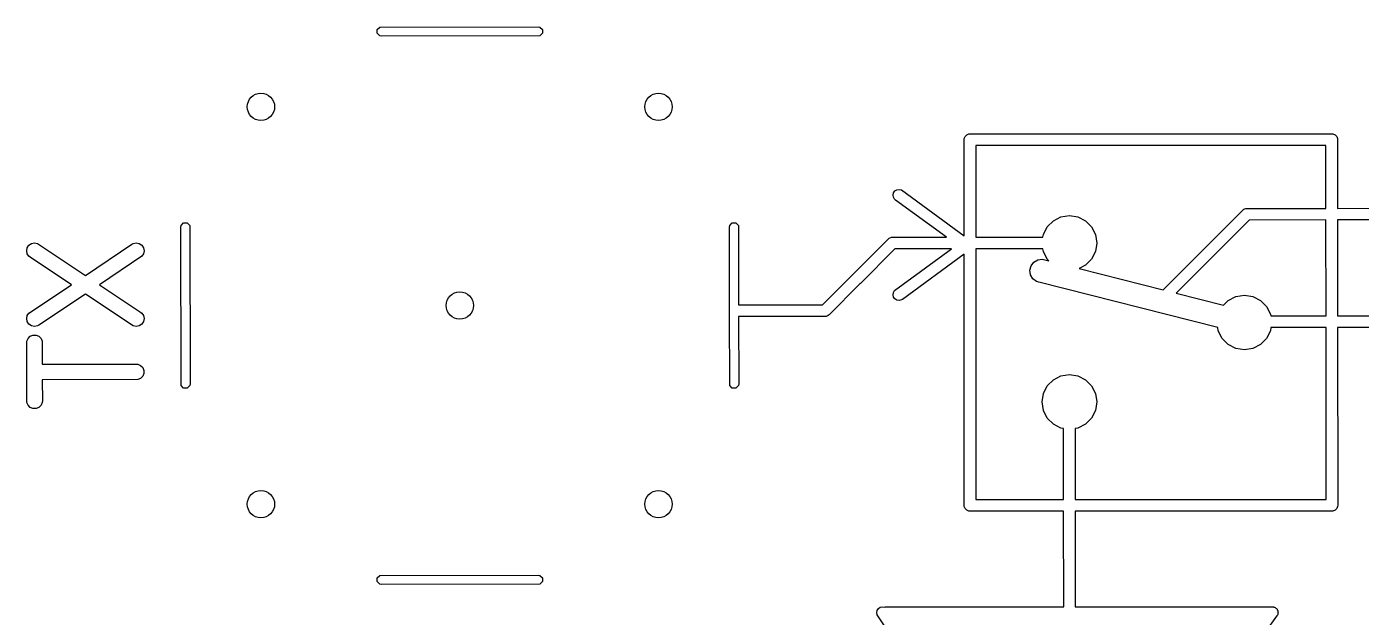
# Model space of a CAD drawing. Extents: x 5.31 to 6.87, y -4.41 to -2.86.
# Drawn here: x 5.313 to 5.984, y -3.575 to -3.278 of the extents above; entities that cross this region are included whole.
import ezdxf

# ---------------------------------------------------------------- set-up
doc = ezdxf.new("R2010")
doc.units = 0
doc.header["$MEASUREMENT"] = 0
doc.layers.add('BLACK', color=7, linetype='CONTINUOUS')

msp = doc.modelspace()

# ---------------------------------------------------------------- linework, layer by layer
at = {"layer": 'BLACK', "linetype": 'CONTINUOUS'}
for p, q in [((5.48896, -3.2796), (5.49024, -3.27832)), ((5.48896, -3.28141), (5.48896, -3.2796)), ((5.49024, -3.28269), (5.48896, -3.28141)), ((5.49024, -3.27832), (5.56988, -3.27814)), ((5.49114, -3.28287), (5.49024, -3.28269)), ((5.57079, -3.28269), (5.49114, -3.28287)), ((5.56988, -3.27814), (5.57079, -3.27832)), ((5.57079, -3.27832), (5.57206, -3.2796)), ((5.57206, -3.28141), (5.57079, -3.28269)), ((5.57206, -3.2796), (5.57206, -3.28141)), ((5.78425, -3.33503), (5.78431, -3.33446)), ((5.78427, -3.38337), (5.78425, -3.33503)), ((5.78431, -3.33446), (5.78475, -3.33339)), ((5.78475, -3.33339), (5.78556, -3.33258)), ((5.78556, -3.33258), (5.78663, -3.33214)), ((5.78663, -3.33214), (5.9692, -3.33208)), ((5.9692, -3.33208), (5.96978, -3.33214)), ((5.96978, -3.33214), (5.97085, -3.33258)), ((5.97085, -3.33258), (5.97166, -3.33339)), ((5.97166, -3.33339), (5.9721, -3.33446)), ((5.9721, -3.33446), (5.97211, -3.36958)), ((5.96625, -3.33793), (5.7901, -3.33798)), ((5.7901, -3.33798), (5.79012, -3.38411)), ((5.96626, -3.36959), (5.96625, -3.33793)), ((5.74847, -3.36288), (5.74874, -3.36176)), ((5.74864, -3.36402), (5.74847, -3.36288)), ((5.74874, -3.36176), (5.74942, -3.36083)), ((5.74942, -3.36083), (5.7504, -3.36023)), ((5.7504, -3.36023), (5.75154, -3.36005)), ((5.75154, -3.36005), (5.75266, -3.36033)), ((5.75266, -3.36033), (5.78427, -3.38337)), ((5.74924, -3.365), (5.74864, -3.36402)), ((5.74967, -3.36539), (5.74924, -3.365)), ((5.77536, -3.38412), (5.74967, -3.36539)), ((5.92442, -3.37042), (5.92487, -3.37005)), ((5.92487, -3.37005), (5.92594, -3.36961)), ((5.92594, -3.36961), (5.96626, -3.36959)), ((5.97211, -3.36958), (6.03737, -3.36955)), ((5.39033, -3.37823), (5.39161, -3.37695)), ((5.39161, -3.37695), (5.39342, -3.37695)), ((5.39342, -3.37695), (5.39469, -3.37823)), ((5.66633, -3.37823), (5.66761, -3.37695)), ((5.66761, -3.37695), (5.66942, -3.37695)), ((5.66942, -3.37695), (5.67069, -3.37823)), ((5.82606, -3.37893), (5.82911, -3.37588)), ((5.82911, -3.37588), (5.83295, -3.37393)), ((5.83295, -3.37393), (5.8372, -3.37325)), ((5.8372, -3.37325), (5.84146, -3.37393)), ((5.84146, -3.37393), (5.8453, -3.37588)), ((5.8453, -3.37588), (5.84835, -3.37893)), ((5.88435, -3.41057), (5.92442, -3.37042)), ((5.92766, -3.37546), (5.89094, -3.41224)), ((5.96626, -3.37544), (5.92766, -3.37546)), ((5.96628, -3.42366), (5.96626, -3.37544)), ((6.03909, -3.3754), (5.97211, -3.37543)), ((5.97211, -3.37543), (5.97213, -3.42365)), ((5.39015, -3.37913), (5.39033, -3.37823)), ((5.39033, -3.45878), (5.39015, -3.37913)), ((5.39469, -3.37823), (5.39487, -3.45787)), ((5.66615, -3.37913), (5.66633, -3.37823)), ((5.66624, -3.42038), (5.66615, -3.37913)), ((5.67069, -3.37823), (5.67078, -3.41816)), ((5.82389, -3.38408), (5.8241, -3.38277)), ((5.8241, -3.38277), (5.82606, -3.37893)), ((5.84835, -3.37893), (5.85031, -3.38277)), ((5.85031, -3.38277), (5.85098, -3.38703)), ((5.31266, -3.39095), (5.31296, -3.38944)), ((5.31296, -3.38944), (5.31381, -3.38816)), ((5.31381, -3.38816), (5.31509, -3.38731)), ((5.31509, -3.38731), (5.31659, -3.38701)), ((5.31659, -3.38701), (5.3181, -3.38731)), ((5.3181, -3.38731), (5.34218, -3.40332)), ((5.34218, -3.40332), (5.3656, -3.38767)), ((5.3656, -3.38767), (5.36628, -3.38731)), ((5.36628, -3.38731), (5.36778, -3.38701)), ((5.36778, -3.38701), (5.36929, -3.38731)), ((5.36929, -3.38731), (5.37057, -3.38816)), ((5.37057, -3.38816), (5.37142, -3.38944)), ((5.37142, -3.38944), (5.37172, -3.39095)), ((5.72829, -3.40288), (5.74614, -3.38494)), ((5.74938, -3.38998), (5.73203, -3.4074)), ((5.74614, -3.38494), (5.74659, -3.38458)), ((5.74659, -3.38458), (5.74734, -3.38426)), ((5.74734, -3.38426), (5.74765, -3.38414)), ((5.74765, -3.38414), (5.77536, -3.38412)), ((5.74924, -3.41101), (5.77794, -3.38996)), ((5.77794, -3.38996), (5.74938, -3.38998)), ((5.79012, -3.38411), (5.82389, -3.38408)), ((5.82388, -3.38993), (5.79012, -3.38996)), ((5.79012, -3.38996), (5.79016, -3.51613)), ((5.8241, -3.39129), (5.82388, -3.38993)), ((5.85098, -3.38703), (5.85031, -3.39129)), ((5.31296, -3.39246), (5.31266, -3.39095)), ((5.31382, -3.39373), (5.31296, -3.39246)), ((5.31441, -3.39422), (5.31382, -3.39373)), ((5.33516, -3.40801), (5.31441, -3.39422)), ((5.37056, -3.39373), (5.34922, -3.408)), ((5.37142, -3.39246), (5.37056, -3.39373)), ((5.37172, -3.39095), (5.37142, -3.39246)), ((5.78427, -3.39258), (5.75316, -3.41539)), ((5.78431, -3.51961), (5.78427, -3.39258)), ((5.81788, -3.39848), (5.81926, -3.39664)), ((5.81926, -3.39664), (5.82124, -3.39546)), ((5.82124, -3.39546), (5.82352, -3.39513)), ((5.82352, -3.39513), (5.82692, -3.396)), ((5.82606, -3.39513), (5.8241, -3.39129)), ((5.82692, -3.396), (5.82606, -3.39513)), ((5.84835, -3.39513), (5.8453, -3.39818)), ((5.85031, -3.39129), (5.84835, -3.39513)), ((5.71305, -3.41811), (5.72786, -3.40323)), ((5.72786, -3.40323), (5.72829, -3.40288)), ((5.81731, -3.40072), (5.81788, -3.39848)), ((5.81764, -3.403), (5.81731, -3.40072)), ((5.81881, -3.40498), (5.81764, -3.403)), ((5.8453, -3.39818), (5.84205, -3.39984)), ((5.84205, -3.39984), (5.88435, -3.41057)), ((5.31382, -3.42228), (5.33516, -3.40801)), ((5.34922, -3.408), (5.36996, -3.42179)), ((5.73161, -3.40775), (5.71628, -3.42315)), ((5.73203, -3.4074), (5.73161, -3.40775)), ((5.82066, -3.40636), (5.81881, -3.40498)), ((5.82175, -3.40675), (5.82066, -3.40636)), ((5.91183, -3.42962), (5.82175, -3.40675)), ((5.34219, -3.41269), (5.31878, -3.42834)), ((5.36628, -3.42871), (5.34219, -3.41269)), ((5.74847, -3.41313), (5.74864, -3.41199)), ((5.74874, -3.41425), (5.74847, -3.41313)), ((5.74864, -3.41199), (5.74924, -3.41101)), ((5.74942, -3.41518), (5.74874, -3.41425)), ((5.7504, -3.41578), (5.74942, -3.41518)), ((5.75154, -3.41595), (5.7504, -3.41578)), ((5.75266, -3.41568), (5.75154, -3.41595)), ((5.75316, -3.41539), (5.75266, -3.41568)), ((5.89094, -3.41224), (5.91471, -3.41828)), ((5.91471, -3.41828), (5.91711, -3.41588)), ((5.91711, -3.41588), (5.92095, -3.41393)), ((5.92095, -3.41393), (5.9252, -3.41325)), ((5.9252, -3.41325), (5.92946, -3.41393)), ((5.92946, -3.41393), (5.9333, -3.41588)), ((5.9333, -3.41588), (5.93635, -3.41893)), ((5.31266, -3.42506), (5.31296, -3.42356)), ((5.31296, -3.42356), (5.31382, -3.42228)), ((5.36996, -3.42179), (5.37056, -3.42228)), ((5.37056, -3.42228), (5.37142, -3.42356)), ((5.37142, -3.42356), (5.37172, -3.42506)), ((5.6662, -3.42049), (5.66624, -3.42038)), ((5.6662, -3.42164), (5.6662, -3.42049)), ((5.66625, -3.42175), (5.6662, -3.42164)), ((5.66633, -3.45878), (5.66625, -3.42175)), ((5.67078, -3.41816), (5.71305, -3.41811)), ((5.71477, -3.42396), (5.6708, -3.42401)), ((5.71584, -3.42352), (5.71477, -3.42396)), ((5.71628, -3.42315), (5.71584, -3.42352)), ((5.93635, -3.41893), (5.93831, -3.42277)), ((5.93831, -3.42277), (5.93845, -3.42367)), ((5.93845, -3.42367), (5.96628, -3.42366)), ((5.97213, -3.42365), (6.02776, -3.42362)), ((5.31296, -3.42657), (5.31266, -3.42506)), ((5.31381, -3.42785), (5.31296, -3.42657)), ((5.31509, -3.4287), (5.31381, -3.42785)), ((5.31659, -3.429), (5.31509, -3.4287)), ((5.3181, -3.42871), (5.31659, -3.429)), ((5.31878, -3.42834), (5.3181, -3.42871)), ((5.36778, -3.429), (5.36628, -3.42871)), ((5.36929, -3.4287), (5.36778, -3.429)), ((5.37057, -3.42785), (5.36929, -3.4287)), ((5.37142, -3.42657), (5.37057, -3.42785)), ((5.37172, -3.42506), (5.37142, -3.42657)), ((5.6708, -3.42401), (5.67087, -3.45787)), ((5.9121, -3.43129), (5.91183, -3.42962)), ((5.93859, -3.42952), (5.93831, -3.43129)), ((5.96628, -3.4295), (5.93859, -3.42952)), ((5.96631, -3.51608), (5.96628, -3.4295)), ((6.02648, -3.42947), (5.97213, -3.4295)), ((5.97213, -3.4295), (5.97216, -3.51903)), ((5.31266, -3.43725), (5.31274, -3.43648)), ((5.31274, -3.46727), (5.31266, -3.43725)), ((5.31274, -3.43648), (5.31333, -3.43507)), ((5.31333, -3.43507), (5.31441, -3.43398)), ((5.31441, -3.43398), (5.31583, -3.43339)), ((5.31583, -3.43339), (5.31737, -3.43339)), ((5.31737, -3.43339), (5.31879, -3.43398)), ((5.31879, -3.43398), (5.31987, -3.43507)), ((5.31987, -3.43507), (5.32046, -3.43648)), ((5.32046, -3.43648), (5.32049, -3.44801)), ((5.91406, -3.43513), (5.9121, -3.43129)), ((5.91711, -3.43818), (5.91406, -3.43513)), ((5.93635, -3.43513), (5.9333, -3.43818)), ((5.93831, -3.43129), (5.93635, -3.43513)), ((5.92095, -3.44014), (5.91711, -3.43818)), ((5.9252, -3.44081), (5.92095, -3.44014)), ((5.92946, -3.44014), (5.9252, -3.44081)), ((5.9333, -3.43818), (5.92946, -3.44014)), ((5.32049, -3.44801), (5.36778, -3.44794)), ((5.36778, -3.44794), (5.36855, -3.44801)), ((5.36855, -3.44801), (5.36997, -3.4486)), ((5.36997, -3.4486), (5.37105, -3.44969)), ((5.37105, -3.44969), (5.37164, -3.45111)), ((5.36855, -3.45574), (5.32051, -3.45581)), ((5.32051, -3.45581), (5.32054, -3.4665)), ((5.36997, -3.45515), (5.36855, -3.45574)), ((5.37105, -3.45406), (5.36997, -3.45515)), ((5.37164, -3.45264), (5.37105, -3.45406)), ((5.37164, -3.45111), (5.37164, -3.45264)), ((5.82606, -3.45893), (5.82911, -3.45588)), ((5.82911, -3.45588), (5.83295, -3.45393)), ((5.83295, -3.45393), (5.8372, -3.45325)), ((5.8372, -3.45325), (5.84146, -3.45393)), ((5.84146, -3.45393), (5.8453, -3.45588)), ((5.8453, -3.45588), (5.84835, -3.45893)), ((5.39161, -3.46006), (5.39033, -3.45878)), ((5.39342, -3.46006), (5.39161, -3.46006)), ((5.39469, -3.45878), (5.39342, -3.46006)), ((5.39487, -3.45787), (5.39469, -3.45878)), ((5.66761, -3.46006), (5.66633, -3.45878)), ((5.66942, -3.46006), (5.66761, -3.46006)), ((5.67069, -3.45878), (5.66942, -3.46006)), ((5.67087, -3.45787), (5.67069, -3.45878)), ((5.82343, -3.46703), (5.8241, -3.46277)), ((5.8241, -3.46277), (5.82606, -3.45893)), ((5.84835, -3.45893), (5.85031, -3.46277)), ((5.85031, -3.46277), (5.85098, -3.46703)), ((5.31333, -3.46869), (5.31274, -3.46727)), ((5.31441, -3.46977), (5.31333, -3.46869)), ((5.31583, -3.47036), (5.31441, -3.46977)), ((5.31737, -3.47036), (5.31583, -3.47036)), ((5.31879, -3.46977), (5.31737, -3.47036)), ((5.31987, -3.46869), (5.31879, -3.46977)), ((5.32046, -3.46727), (5.31987, -3.46869)), ((5.32054, -3.4665), (5.32046, -3.46727)), ((5.8241, -3.47129), (5.82343, -3.46703)), ((5.85098, -3.46703), (5.85031, -3.47129)), ((5.82606, -3.47513), (5.8241, -3.47129)), ((5.82911, -3.47818), (5.82606, -3.47513)), ((5.84835, -3.47513), (5.8453, -3.47818)), ((5.85031, -3.47129), (5.84835, -3.47513)), ((5.83295, -3.48014), (5.82911, -3.47818)), ((5.83426, -3.48034), (5.83295, -3.48014)), ((5.83428, -3.51612), (5.83426, -3.48034)), ((5.84146, -3.48014), (5.84011, -3.48035)), ((5.84011, -3.48035), (5.84013, -3.51612)), ((5.8453, -3.47818), (5.84146, -3.48014)), ((5.79016, -3.51613), (5.83428, -3.51612)), ((5.84013, -3.51612), (5.96631, -3.51608)), ((5.78475, -3.52067), (5.78431, -3.51961)), ((5.78556, -3.52149), (5.78475, -3.52067)), ((5.78663, -3.52193), (5.78556, -3.52149)), ((5.7872, -3.52198), (5.78663, -3.52193)), ((5.83428, -3.52197), (5.7872, -3.52198)), ((5.83431, -3.57011), (5.83428, -3.52197)), ((5.96978, -3.52193), (5.84013, -3.52197)), ((5.84013, -3.52197), (5.84016, -3.57011)), ((5.97085, -3.52149), (5.96978, -3.52193)), ((5.97166, -3.52067), (5.97085, -3.52149)), ((5.9721, -3.51961), (5.97166, -3.52067)), ((5.97216, -3.51903), (5.9721, -3.51961)), ((5.48896, -3.5556), (5.49024, -3.55432)), ((5.48896, -3.55741), (5.48896, -3.5556)), ((5.49024, -3.55869), (5.48896, -3.55741)), ((5.49024, -3.55432), (5.56988, -3.55414)), ((5.56988, -3.55414), (5.57079, -3.55432)), ((5.57079, -3.55432), (5.57206, -3.5556)), ((5.57206, -3.55741), (5.57079, -3.55869)), ((5.57206, -3.5556), (5.57206, -3.55741)), ((5.49114, -3.55887), (5.49024, -3.55869)), ((5.57079, -3.55869), (5.49114, -3.55887)), ((5.74047, -3.57191), (5.74111, -3.57095)), ((5.74111, -3.57095), (5.74207, -3.57031)), ((5.74207, -3.57031), (5.7432, -3.57008)), ((5.7432, -3.57008), (5.74426, -3.57029)), ((5.74426, -3.57029), (5.74463, -3.57014)), ((5.74463, -3.57014), (5.83431, -3.57011)), ((5.84016, -3.57011), (5.9392, -3.57008)), ((5.9392, -3.57008), (5.93929, -3.57009)), ((5.93929, -3.57009), (5.93932, -3.57008)), ((5.93932, -3.57008), (5.93939, -3.5701)), ((5.93939, -3.5701), (5.93978, -3.57014)), ((5.93978, -3.57014), (5.9401, -3.57027)), ((5.9401, -3.57027), (5.94044, -3.57035)), ((5.94044, -3.57035), (5.94063, -3.57049)), ((5.94063, -3.57049), (5.94085, -3.57058)), ((5.94085, -3.57058), (5.94109, -3.57082)), ((5.94109, -3.57082), (5.94138, -3.57103)), ((5.94138, -3.57103), (5.9415, -3.57123)), ((5.9415, -3.57123), (5.94166, -3.57139)), ((5.94166, -3.57139), (5.94179, -3.57171)), ((5.74025, -3.57304), (5.74047, -3.57191)), ((5.74048, -3.57417), (5.74025, -3.57304)), ((5.74075, -3.57468), (5.74048, -3.57417)), ((5.83386, -3.71324), (5.74075, -3.57468)), ((5.94141, -3.57492), (5.83971, -3.71461)), ((5.94166, -3.57467), (5.94141, -3.57492)), ((5.94175, -3.57446), (5.94166, -3.57467)), ((5.94188, -3.57427), (5.94175, -3.57446)), ((5.94179, -3.57171), (5.94198, -3.57201)), ((5.94197, -3.57393), (5.94188, -3.57427)), ((5.9421, -3.57361), (5.94197, -3.57393)), ((5.94198, -3.57201), (5.94201, -3.57224)), ((5.94201, -3.57224), (5.9421, -3.57246)), ((5.9421, -3.57246), (5.9421, -3.57281)), ((5.9421, -3.57281), (5.94216, -3.57315)), ((5.94216, -3.57315), (5.9421, -3.57338)), ((5.9421, -3.57338), (5.9421, -3.57361))]:
    msp.add_line(p, q, dxfattribs=at)
at = {"layer": 'BLACK'}
for centre in [(5.43051, -3.3185), (5.63051, -3.3185), (5.53051, -3.4185), (5.43051, -3.5185), (5.63051, -3.5185)]:
    msp.add_circle(centre, 0.00689, dxfattribs=at)

doc.saveas('drawing.dxf')
